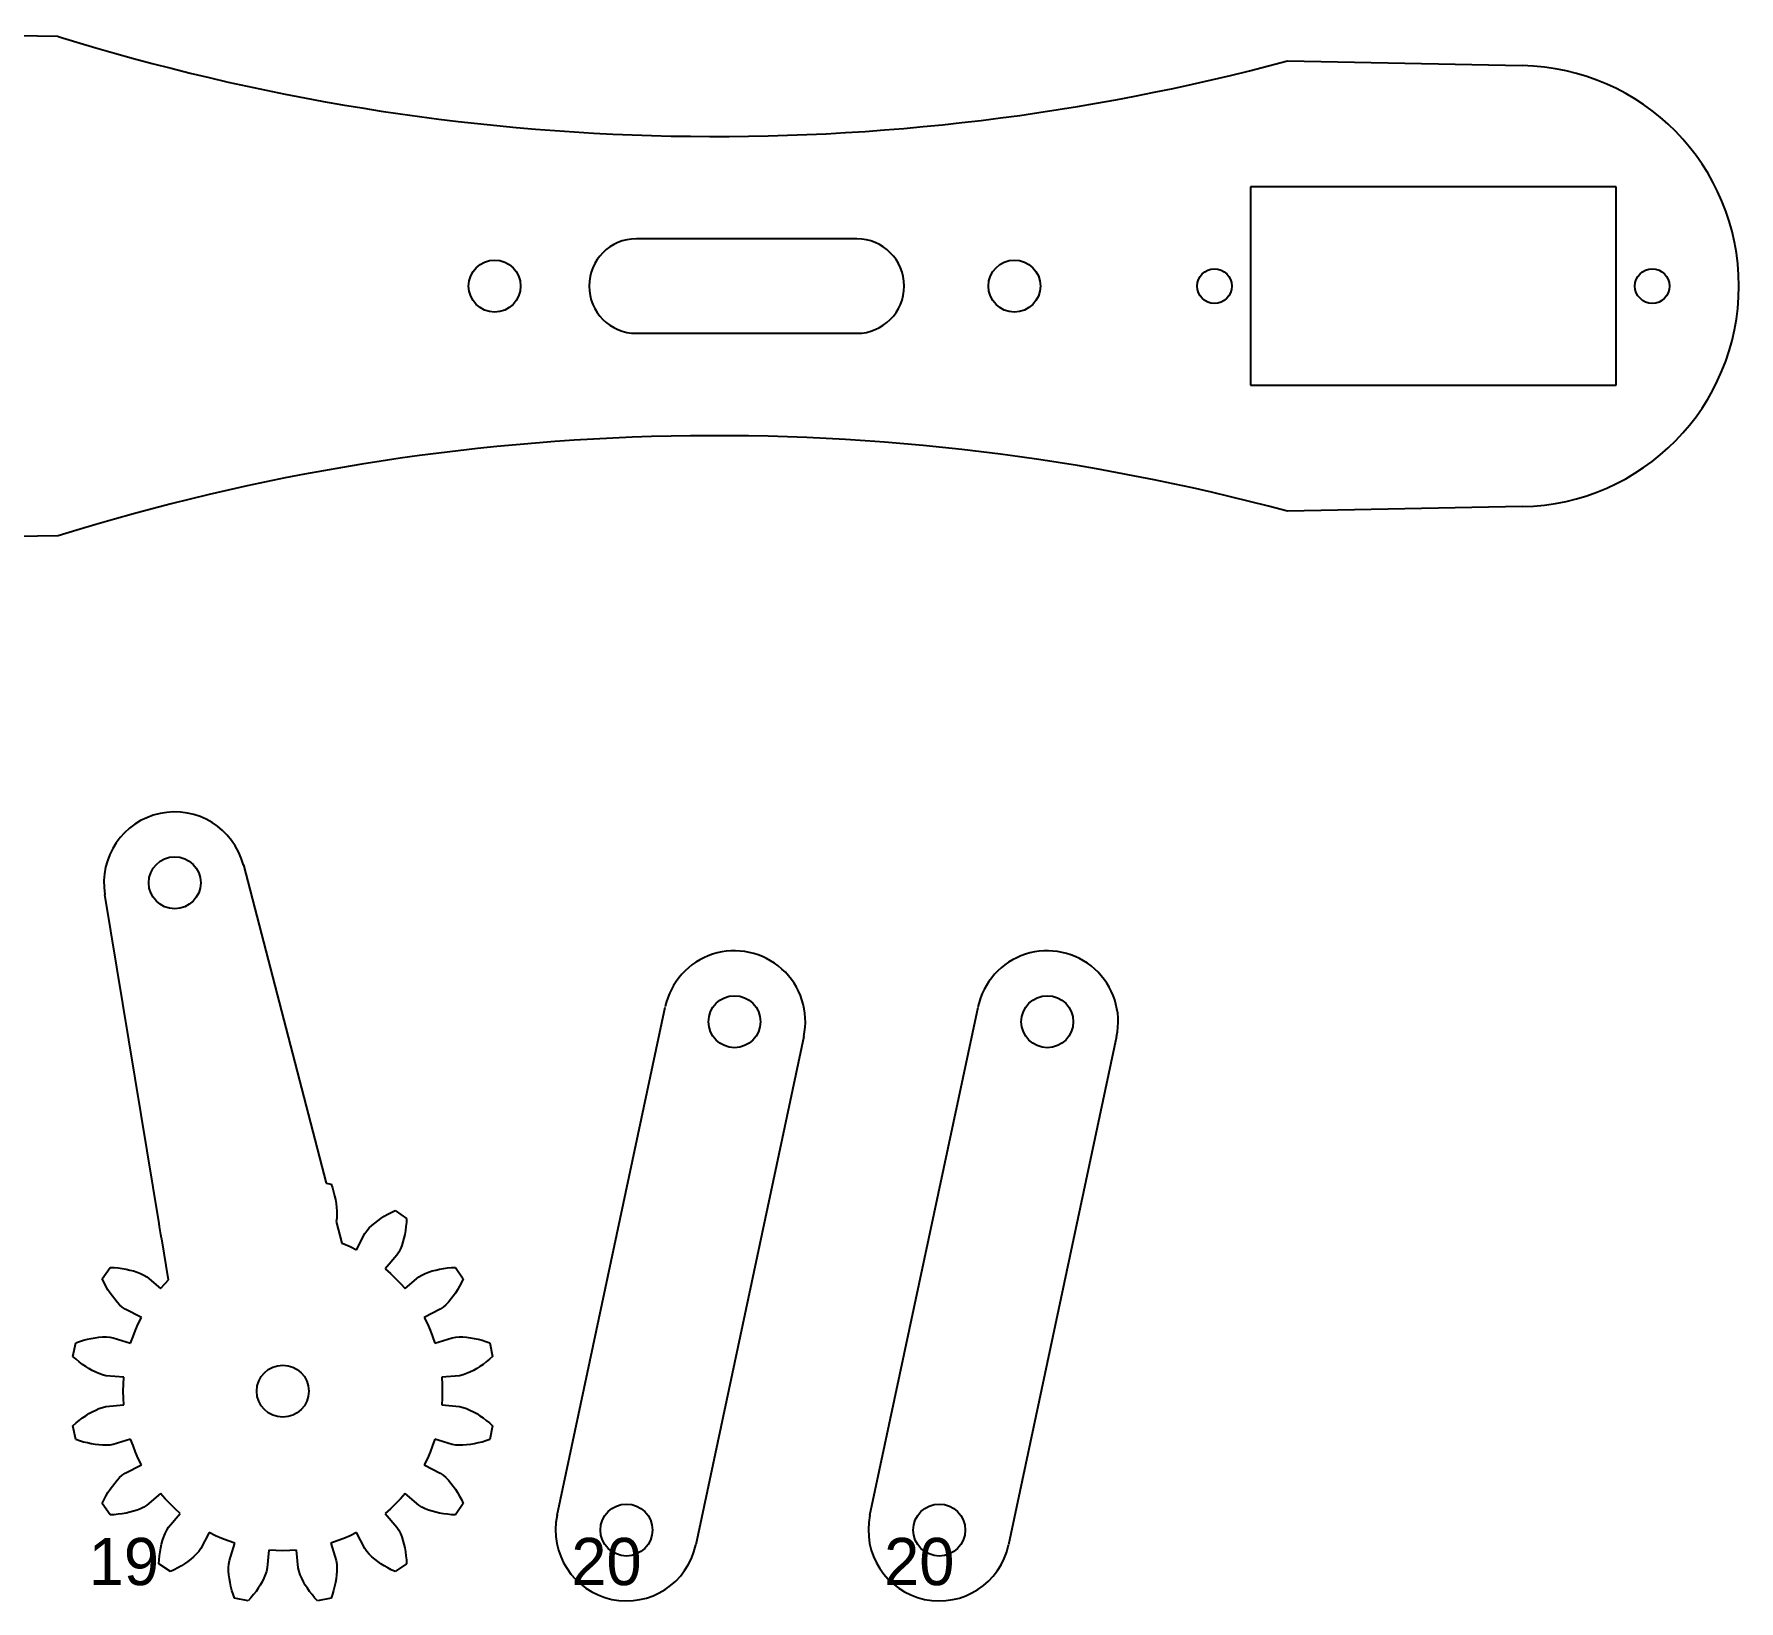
# Model space of a CAD drawing. Header units: metres. Extents: x 0 to 295, y 0 to 142.
# Drawn here: x 186.8 to 295, y 0 to 99.5 of the extents above; entities that cross this region are included whole.
import ezdxf

# ---------------------------------------------------------------- set-up
doc = ezdxf.new("R2010")
doc.units = ezdxf.units.M
doc.layers.add('REZ', color=1, linetype='Continuous')
doc.layers.add('TEXT', color=3, linetype='Continuous')

msp = doc.modelspace()

# ---------------------------------------------------------------- linework, layer by layer
at = {"layer": 'REZ'}
for p, q in [((181.28, 99.49), (188.29, 99.35)), ((266.33, 97.79), (281.24, 97.49)), ((287.2, 89.79), (264, 89.79)), ((264, 89.79), (264, 77.19)), ((287.2, 77.19), (287.2, 89.79)), ((239, 86.49), (225, 86.49)), ((225, 80.49), (239, 80.49)), ((264, 77.19), (287.2, 77.19)), ((281.24, 69.5), (266.33, 69.2)), ((188.29, 67.64), (181.28, 67.5)), ((200.05, 46.73), (205.31, 26.53)), ((194.71, 23.97), (191.25, 44.86)), ((219.97, 5.44), (226.83, 37.71)), ((239.83, 5.44), (246.69, 37.71)), ((235.63, 35.84), (228.77, 3.56)), ((255.49, 35.84), (248.63, 3.56)), ((205.31, 26.53), (205.62, 26.47)), ((205.62, 26.47), (205.7, 26.22)), ((205.7, 26.22), (205.78, 25.97)), ((205.78, 25.97), (205.84, 25.72)), ((205.84, 25.72), (205.9, 25.48)), ((205.9, 25.48), (205.94, 25.23)), ((205.94, 25.23), (205.97, 24.99)), ((205.97, 24.99), (205.99, 24.76)), ((194.73, 23.77), (194.71, 23.97)), ((205.98, 24.3), (205.94, 24.1)), ((205.94, 24.1), (206.3, 22.72)), ((205.99, 24.52), (205.98, 24.3)), ((205.99, 24.76), (205.99, 24.52)), ((208.04, 23.68), (208.21, 23.84)), ((208.21, 23.84), (208.39, 23.99)), ((208.39, 23.99), (208.58, 24.14)), ((208.58, 24.14), (208.78, 24.28)), ((208.78, 24.28), (208.99, 24.42)), ((208.99, 24.42), (209.21, 24.55)), ((209.21, 24.55), (209.44, 24.67)), ((209.44, 24.67), (209.68, 24.78)), ((209.68, 24.78), (210.41, 24.29)), ((210.4, 24.03), (210.37, 23.77)), ((210.41, 24.29), (210.4, 24.03)), ((194.76, 23.52), (194.73, 23.77)), ((194.8, 23.27), (194.76, 23.52)), ((194.86, 23.03), (194.8, 23.27)), ((194.87, 22.99), (194.86, 23.03)), ((195.3, 20.38), (194.87, 22.99)), ((207.23, 22.3), (207.76, 23.32)), ((207.76, 23.32), (207.89, 23.5)), ((207.89, 23.5), (208.04, 23.68)), ((210.18, 22.8), (210.1, 22.57)), ((210.24, 23.03), (210.18, 22.8)), ((210.3, 23.27), (210.24, 23.03)), ((210.34, 23.52), (210.3, 23.27)), ((210.37, 23.77), (210.34, 23.52)), ((206.3, 22.72), (206.42, 22.67)), ((206.42, 22.67), (206.83, 22.5)), ((206.83, 22.5), (207.23, 22.3)), ((209.8, 21.96), (209.06, 21.08)), ((209.92, 22.15), (209.8, 21.96)), ((210.02, 22.35), (209.92, 22.15)), ((210.1, 22.57), (210.02, 22.35)), ((191.08, 20.45), (191.58, 21.18)), ((191.58, 21.18), (191.84, 21.17)), ((191.84, 21.17), (192.1, 21.14)), ((192.1, 21.14), (192.35, 21.11)), ((192.35, 21.11), (192.6, 21.07)), ((192.6, 21.07), (192.84, 21.01)), ((192.84, 21.01), (193.07, 20.95)), ((193.07, 20.95), (193.3, 20.87)), ((193.3, 20.87), (193.52, 20.79)), ((193.52, 20.79), (193.72, 20.69)), ((193.72, 20.69), (193.91, 20.57)), ((193.91, 20.57), (194.79, 19.83)), ((209.06, 21.08), (209.39, 20.79)), ((209.39, 20.79), (209.71, 20.48)), ((210.31, 19.83), (211.19, 20.57)), ((211.19, 20.57), (211.38, 20.69)), ((211.38, 20.69), (211.58, 20.79)), ((211.58, 20.79), (211.8, 20.87)), ((211.8, 20.87), (212.03, 20.95)), ((212.03, 20.95), (212.26, 21.01)), ((212.26, 21.01), (212.5, 21.07)), ((212.5, 21.07), (212.75, 21.11)), ((212.75, 21.11), (213, 21.14)), ((213, 21.14), (213.26, 21.17)), ((213.26, 21.17), (213.52, 21.18)), ((213.52, 21.18), (214.01, 20.45)), ((191.2, 20.21), (191.08, 20.45)), ((191.32, 19.98), (191.2, 20.21)), ((191.45, 19.76), (191.32, 19.98)), ((191.58, 19.55), (191.45, 19.76)), ((191.73, 19.35), (191.58, 19.55)), ((194.79, 19.83), (195.08, 20.16)), ((195.08, 20.16), (195.3, 20.38)), ((209.71, 20.48), (210.02, 20.16)), ((210.02, 20.16), (210.31, 19.83)), ((213.51, 19.55), (213.37, 19.35)), ((213.65, 19.76), (213.51, 19.55)), ((213.78, 19.98), (213.65, 19.76)), ((213.9, 20.21), (213.78, 19.98)), ((214.01, 20.45), (213.9, 20.21)), ((191.88, 19.16), (191.73, 19.35)), ((192.03, 18.98), (191.88, 19.16)), ((192.19, 18.81), (192.03, 18.98)), ((192.36, 18.66), (192.19, 18.81)), ((192.55, 18.53), (192.36, 18.66)), ((193.57, 18), (192.55, 18.53)), ((212.55, 18.53), (211.53, 18)), ((212.73, 18.66), (212.55, 18.53)), ((212.91, 18.81), (212.73, 18.66)), ((213.07, 18.98), (212.91, 18.81)), ((213.22, 19.16), (213.07, 18.98)), ((213.37, 19.35), (213.22, 19.16)), ((193.2, 17.19), (193.37, 17.6)), ((193.37, 17.6), (193.57, 18)), ((211.53, 18), (211.73, 17.6)), ((211.73, 17.6), (211.9, 17.19)), ((189.23, 15.52), (189.4, 16.39)), ((189.4, 16.39), (189.65, 16.47)), ((189.65, 16.47), (189.9, 16.55)), ((189.9, 16.55), (190.15, 16.61)), ((190.15, 16.61), (190.39, 16.67)), ((190.39, 16.67), (190.63, 16.71)), ((190.63, 16.71), (190.87, 16.74)), ((190.87, 16.74), (191.11, 16.76)), ((191.11, 16.76), (191.35, 16.76)), ((191.35, 16.76), (191.57, 16.75)), ((191.57, 16.75), (191.79, 16.71)), ((191.79, 16.71), (192.89, 16.36)), ((192.89, 16.36), (193.04, 16.78)), ((193.04, 16.78), (193.2, 17.19)), ((211.9, 17.19), (212.06, 16.78)), ((212.06, 16.78), (212.21, 16.36)), ((212.21, 16.36), (213.3, 16.71)), ((213.3, 16.71), (213.53, 16.75)), ((213.53, 16.75), (213.75, 16.76)), ((213.75, 16.76), (213.99, 16.76)), ((213.99, 16.76), (214.22, 16.74)), ((214.22, 16.74), (214.46, 16.71)), ((214.46, 16.71), (214.71, 16.67)), ((214.71, 16.67), (214.95, 16.61)), ((214.95, 16.61), (215.2, 16.55)), ((215.2, 16.55), (215.45, 16.47)), ((215.45, 16.47), (215.7, 16.39)), ((215.7, 16.39), (215.87, 15.52)), ((189.43, 15.34), (189.23, 15.52)), ((189.63, 15.18), (189.43, 15.34)), ((189.83, 15.02), (189.63, 15.18)), ((215.47, 15.18), (215.27, 15.02)), ((215.67, 15.34), (215.47, 15.18)), ((215.87, 15.52), (215.67, 15.34)), ((190.04, 14.88), (189.83, 15.02)), ((190.24, 14.75), (190.04, 14.88)), ((190.45, 14.63), (190.24, 14.75)), ((190.67, 14.52), (190.45, 14.63)), ((190.88, 14.43), (190.67, 14.52)), ((191.1, 14.35), (190.88, 14.43)), ((191.32, 14.3), (191.1, 14.35)), ((192.46, 14.2), (191.32, 14.3)), ((192.43, 13.76), (192.46, 14.2)), ((213.78, 14.3), (212.64, 14.2)), ((212.64, 14.2), (212.67, 13.76)), ((214, 14.35), (213.78, 14.3)), ((214.22, 14.43), (214, 14.35)), ((214.43, 14.52), (214.22, 14.43)), ((214.65, 14.63), (214.43, 14.52)), ((214.86, 14.75), (214.65, 14.63)), ((215.06, 14.88), (214.86, 14.75)), ((215.27, 15.02), (215.06, 14.88)), ((192.42, 13.32), (192.43, 13.76)), ((192.43, 12.88), (192.42, 13.32)), ((212.67, 13.76), (212.67, 13.32)), ((212.67, 13.32), (212.67, 12.88)), ((190.24, 11.89), (190.45, 12.01)), ((190.45, 12.01), (190.67, 12.12)), ((190.67, 12.12), (190.88, 12.21)), ((190.88, 12.21), (191.1, 12.29)), ((191.1, 12.29), (191.32, 12.34)), ((191.32, 12.34), (192.46, 12.44)), ((192.46, 12.44), (192.43, 12.88)), ((212.67, 12.88), (212.64, 12.44)), ((212.64, 12.44), (213.78, 12.34)), ((213.78, 12.34), (214, 12.29)), ((214, 12.29), (214.22, 12.21)), ((214.22, 12.21), (214.43, 12.12)), ((214.43, 12.12), (214.65, 12.01)), ((214.65, 12.01), (214.86, 11.89)), ((189.23, 11.12), (189.43, 11.3)), ((189.4, 10.25), (189.23, 11.12)), ((189.43, 11.3), (189.63, 11.46)), ((189.63, 11.46), (189.83, 11.62)), ((189.83, 11.62), (190.04, 11.76)), ((190.04, 11.76), (190.24, 11.89)), ((214.86, 11.89), (215.06, 11.76)), ((215.06, 11.76), (215.27, 11.62)), ((215.27, 11.62), (215.47, 11.46)), ((215.47, 11.46), (215.67, 11.3)), ((215.67, 11.3), (215.87, 11.12)), ((215.87, 11.12), (215.7, 10.25)), ((189.65, 10.17), (189.4, 10.25)), ((189.9, 10.09), (189.65, 10.17)), ((190.15, 10.03), (189.9, 10.09)), ((190.39, 9.97), (190.15, 10.03)), ((190.63, 9.93), (190.39, 9.97)), ((190.87, 9.9), (190.63, 9.93)), ((191.11, 9.88), (190.87, 9.9)), ((191.35, 9.88), (191.11, 9.88)), ((191.57, 9.89), (191.35, 9.88)), ((191.79, 9.93), (191.57, 9.89)), ((192.89, 10.28), (191.79, 9.93)), ((193.04, 9.86), (192.89, 10.28)), ((193.2, 9.45), (193.04, 9.86)), ((212.06, 9.86), (211.9, 9.45)), ((212.21, 10.28), (212.06, 9.86)), ((213.3, 9.93), (212.21, 10.28)), ((213.53, 9.89), (213.3, 9.93)), ((213.75, 9.88), (213.53, 9.89)), ((213.99, 9.88), (213.75, 9.88)), ((214.22, 9.9), (213.99, 9.88)), ((214.46, 9.93), (214.22, 9.9)), ((214.71, 9.97), (214.46, 9.93)), ((214.95, 10.03), (214.71, 9.97)), ((215.2, 10.09), (214.95, 10.03)), ((215.45, 10.17), (215.2, 10.09)), ((215.7, 10.25), (215.45, 10.17)), ((193.37, 9.04), (193.2, 9.45)), ((193.57, 8.64), (193.37, 9.04)), ((211.73, 9.04), (211.53, 8.64)), ((211.9, 9.45), (211.73, 9.04)), ((191.88, 7.48), (192.03, 7.66)), ((192.03, 7.66), (192.19, 7.83)), ((192.19, 7.83), (192.36, 7.98)), ((192.36, 7.98), (192.55, 8.11)), ((192.55, 8.11), (193.57, 8.64)), ((211.53, 8.64), (212.55, 8.11)), ((212.55, 8.11), (212.73, 7.98)), ((212.73, 7.98), (212.91, 7.83)), ((212.91, 7.83), (213.07, 7.66)), ((213.07, 7.66), (213.22, 7.48)), ((191.2, 6.43), (191.32, 6.66)), ((191.32, 6.66), (191.45, 6.88)), ((191.45, 6.88), (191.58, 7.09)), ((191.58, 7.09), (191.73, 7.29)), ((191.73, 7.29), (191.88, 7.48)), ((194.79, 6.81), (193.91, 6.07)), ((195.08, 6.48), (194.79, 6.81)), ((210.31, 6.81), (210.02, 6.48)), ((211.19, 6.07), (210.31, 6.81)), ((213.22, 7.48), (213.37, 7.29)), ((213.37, 7.29), (213.51, 7.09)), ((213.51, 7.09), (213.65, 6.88)), ((213.65, 6.88), (213.78, 6.66)), ((213.78, 6.66), (213.9, 6.43)), ((191.08, 6.19), (191.2, 6.43)), ((191.58, 5.46), (191.08, 6.19)), ((191.84, 5.47), (191.58, 5.46)), ((192.1, 5.5), (191.84, 5.47)), ((192.35, 5.53), (192.1, 5.5)), ((192.6, 5.57), (192.35, 5.53)), ((192.84, 5.63), (192.6, 5.57)), ((193.07, 5.69), (192.84, 5.63)), ((193.3, 5.77), (193.07, 5.69)), ((193.52, 5.85), (193.3, 5.77)), ((193.72, 5.95), (193.52, 5.85)), ((193.91, 6.07), (193.72, 5.95)), ((195.39, 6.16), (195.08, 6.48)), ((195.3, 4.68), (196.04, 5.56)), ((195.71, 5.85), (195.39, 6.16)), ((196.04, 5.56), (195.71, 5.85)), ((209.39, 5.85), (209.06, 5.56)), ((209.06, 5.56), (209.8, 4.68)), ((209.71, 6.16), (209.39, 5.85)), ((210.02, 6.48), (209.71, 6.16)), ((211.38, 5.95), (211.19, 6.07)), ((211.58, 5.85), (211.38, 5.95)), ((211.8, 5.77), (211.58, 5.85)), ((212.03, 5.69), (211.8, 5.77)), ((212.26, 5.63), (212.03, 5.69)), ((212.5, 5.57), (212.26, 5.63)), ((212.75, 5.53), (212.5, 5.57)), ((213, 5.5), (212.75, 5.53)), ((213.26, 5.47), (213, 5.5)), ((213.52, 5.46), (213.26, 5.47)), ((214.01, 6.19), (213.52, 5.46)), ((213.9, 6.43), (214.01, 6.19)), ((195.08, 4.29), (195.18, 4.49)), ((195.18, 4.49), (195.3, 4.68)), ((197.87, 4.34), (197.34, 3.32)), ((198.27, 4.14), (197.87, 4.34)), ((207.23, 4.34), (206.83, 4.14)), ((207.76, 3.32), (207.23, 4.34)), ((209.8, 4.68), (209.92, 4.49)), ((209.92, 4.49), (210.02, 4.29)), ((194.76, 3.12), (194.8, 3.37)), ((194.8, 3.37), (194.86, 3.61)), ((194.86, 3.61), (194.92, 3.84)), ((194.92, 3.84), (195, 4.07)), ((195, 4.07), (195.08, 4.29)), ((197.34, 3.32), (197.21, 3.14)), ((198.68, 3.97), (198.27, 4.14)), ((199.09, 3.81), (198.68, 3.97)), ((199.51, 3.66), (199.09, 3.81)), ((199.16, 2.56), (199.51, 3.66)), ((206.01, 3.81), (205.59, 3.66)), ((205.59, 3.66), (205.94, 2.56)), ((206.42, 3.97), (206.01, 3.81)), ((206.83, 4.14), (206.42, 3.97)), ((207.89, 3.14), (207.76, 3.32)), ((210.02, 4.29), (210.1, 4.07)), ((210.1, 4.07), (210.18, 3.84)), ((210.18, 3.84), (210.24, 3.61)), ((210.24, 3.61), (210.3, 3.37)), ((210.3, 3.37), (210.34, 3.12)), ((194.69, 2.35), (194.7, 2.61)), ((195.42, 1.86), (194.69, 2.35)), ((194.7, 2.61), (194.73, 2.87)), ((194.73, 2.87), (194.76, 3.12)), ((196.11, 2.22), (195.89, 2.09)), ((196.32, 2.36), (196.11, 2.22)), ((196.52, 2.5), (196.32, 2.36)), ((196.71, 2.65), (196.52, 2.5)), ((196.89, 2.8), (196.71, 2.65)), ((197.06, 2.96), (196.89, 2.8)), ((197.21, 3.14), (197.06, 2.96)), ((199.11, 2.12), (199.12, 2.34)), ((199.12, 2.34), (199.16, 2.56)), ((201.67, 3.23), (201.56, 2.09)), ((202.11, 3.2), (201.67, 3.23)), ((202.55, 3.19), (202.11, 3.2)), ((202.99, 3.2), (202.55, 3.19)), ((203.43, 3.23), (202.99, 3.2)), ((203.53, 2.09), (203.43, 3.23)), ((205.94, 2.56), (205.98, 2.34)), ((205.98, 2.34), (205.99, 2.12)), ((208.04, 2.96), (207.89, 3.14)), ((208.21, 2.8), (208.04, 2.96)), ((208.39, 2.65), (208.21, 2.8)), ((208.58, 2.5), (208.39, 2.65)), ((208.78, 2.36), (208.58, 2.5)), ((208.99, 2.22), (208.78, 2.36)), ((209.21, 2.09), (208.99, 2.22)), ((210.41, 2.35), (209.68, 1.86)), ((210.34, 3.12), (210.37, 2.87)), ((210.37, 2.87), (210.4, 2.61)), ((210.4, 2.61), (210.41, 2.35)), ((195.66, 1.97), (195.42, 1.86)), ((195.89, 2.09), (195.66, 1.97)), ((199.11, 1.88), (199.11, 2.12)), ((199.13, 1.65), (199.11, 1.88)), ((199.16, 1.4), (199.13, 1.65)), ((199.2, 1.16), (199.16, 1.4)), ((199.25, 0.92), (199.2, 1.16)), ((201.24, 1.22), (201.12, 1.01)), ((201.35, 1.44), (201.24, 1.22)), ((201.44, 1.65), (201.35, 1.44)), ((201.52, 1.87), (201.44, 1.65)), ((201.56, 2.09), (201.52, 1.87)), ((203.58, 1.87), (203.53, 2.09)), ((203.66, 1.65), (203.58, 1.87)), ((203.75, 1.44), (203.66, 1.65)), ((203.86, 1.22), (203.75, 1.44)), ((203.98, 1.01), (203.86, 1.22)), ((205.9, 1.16), (205.84, 0.92)), ((205.94, 1.4), (205.9, 1.16)), ((205.97, 1.65), (205.94, 1.4)), ((205.99, 1.88), (205.97, 1.65)), ((205.99, 2.12), (205.99, 1.88)), ((209.44, 1.97), (209.21, 2.09)), ((209.68, 1.86), (209.44, 1.97)), ((199.32, 0.67), (199.25, 0.92)), ((199.4, 0.42), (199.32, 0.67)), ((199.48, 0.17), (199.4, 0.42)), ((200.35, 0), (199.48, 0.17)), ((200.53, 0.2), (200.35, 0)), ((200.69, 0.4), (200.53, 0.2)), ((200.85, 0.6), (200.69, 0.4)), ((200.99, 0.81), (200.85, 0.6)), ((201.12, 1.01), (200.99, 0.81)), ((204.11, 0.81), (203.98, 1.01)), ((204.25, 0.6), (204.11, 0.81)), ((204.41, 0.4), (204.25, 0.6)), ((204.57, 0.2), (204.41, 0.4)), ((204.75, 0), (204.57, 0.2)), ((205.62, 0.17), (204.75, 0)), ((205.7, 0.42), (205.62, 0.17)), ((205.78, 0.67), (205.7, 0.42)), ((205.84, 0.92), (205.78, 0.67))]:
    msp.add_line(p, q, dxfattribs=at)
for centre, radius in [((216, 83.49), 1.65), ((249, 83.49), 1.65), ((261.7, 83.49), 1.1), ((289.5, 83.49), 1.1), ((195.69, 45.6), 1.65), ((231.23, 36.78), 1.65), ((251.09, 36.78), 1.65), ((202.55, 13.32), 1.65), ((224.37, 4.5), 1.65), ((244.23, 4.5), 1.65)]:
    msp.add_circle(centre, radius, dxfattribs=at)
for centre, radius, start, end in [((230, 232.99), 140, 252.6673, 285.0408), ((281, 83.49), 14, -89, 89), ((225, 83.49), 3, -270, -90), ((239, 83.49), 3, -90, 90), ((230, -66.01), 140, 74.9592, 107.3327), ((195.69, 45.6), 4.5, 14.5, 189.5), ((231.23, 36.78), 4.5, -12, 168), ((251.09, 36.78), 4.5, -12, 168), ((224.37, 4.5), 4.5, 168, 348), ((244.23, 4.5), 4.5, 168, 348)]:
    msp.add_arc(centre, radius, start, end, dxfattribs=at)

# ---------------------------------------------------------------- texts
at = {"layer": 'TEXT'}
for s, p in [('19', (190.23, 1)), ('20', (220.87, 1)), ('20', (240.73, 1))]:
    msp.add_text(s, height=3, dxfattribs=at).set_placement(p)

doc.saveas('drawing.dxf')
